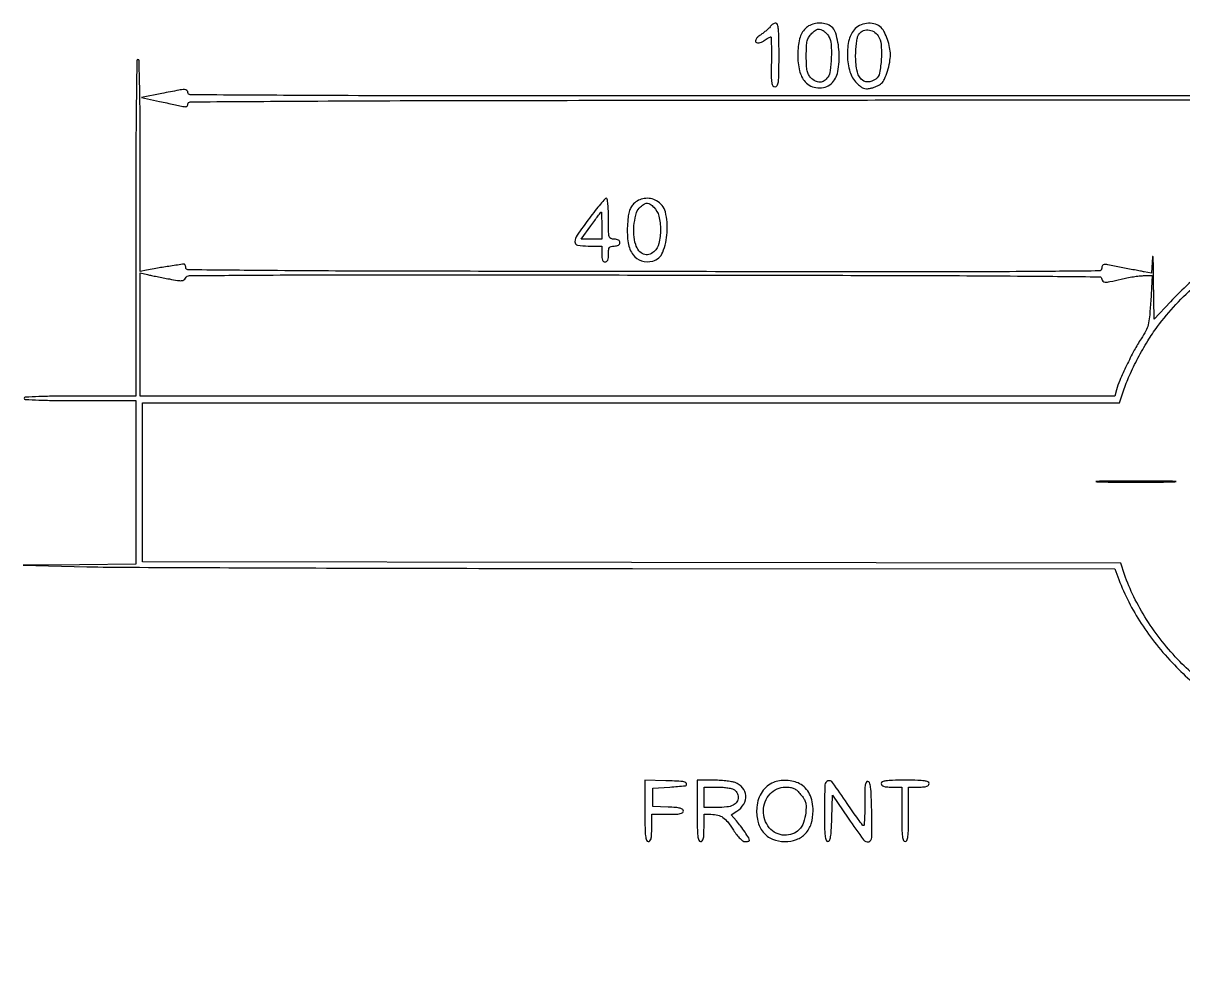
# Model space of a CAD drawing. Extents: x 0 to 1016, y 23 to 955.
# Drawn here: x 0 to 510, y 533 to 955 of the extents above; entities that cross this region are included whole.
import ezdxf

# ---------------------------------------------------------------- set-up
doc = ezdxf.new("R2010")
doc.units = 0
doc.header["$MEASUREMENT"] = 0
doc.layers.get('0').update_dxf_attribs({"linetype": 'CONTINUOUS'})

msp = doc.modelspace()

# ---------------------------------------------------------------- linework, layer by layer
for points in [[(643.762622, 923), (357.881311, 923, -0.00013), (192.139884, 923.04303, -0.001182), (119.896885, 923.251312, -0.000217), (72.976185, 923.517829, -0.412424), (72, 924.5, 0.225086), (71.548321, 925.452513, 0.18158), (70.463446, 925.819224, 0.037839), (67.975328, 925.54713, 0.002225), (60.5, 924.117106), (51.5, 922.353866), (59.5, 920.62112, 0.000261), (62.727849, 919.923756, 0.0003), (65.810937, 919.261291, 0.00027), (68.426001, 918.702508, 0.001732), (69.75, 918.425134, 0.041223), (70.760107, 918.302672, 0.11735), (71.4507, 918.439345, 0.171529), (71.852618, 918.828109, 0.116087), (72, 919.454344, -0.412151), (72.968573, 920.429767, -0.000212), (120.078568, 920.741863, -0.001177), (192.424838, 921.020276, -0.000131), (357.25, 921.223396, -0.000016), (466.643974, 921.326035, -0.000026), (558.770768, 921.404751)], [(642.778191, 921.293376, -0.000012), (625.977212, 896.088704, -0.000055)], [(520.945423, 847.799587, 0.039673), (504.163754, 832.468267), (497, 824.797389), (496.801303, 842.148695, 0.00216), (496.702623, 848.405352, 0.008362), (496.559796, 852.283244, 0.398193), (496.408563, 852.4268, 0.400738), (496.258172, 852.283626), (495.913738, 845.067252), (492.706869, 845.640633, -0.002596), (491.016284, 845.95197, -0.000733), (488.385768, 846.454534, -0.000739), (485.415185, 847.031139, -0.00078), (482.5, 847.606188, 0.00229), (476.615071, 848.748597, 0.057322), (474.975189, 848.867927, 0.275097), (474.267586, 848.405548, 0.114269), (474.000017, 847.25, -0.410969), (472.809365, 846.046046, -0.00092), (445.000725, 845.788532, -0.002022), (398.856995, 845.632748, -0.000149), (272.500017, 845.754848, -0.000187), (156.110533, 845.945474, -0.001668), (104.984845, 846.218885, -0.000424), (71.961106, 846.533712, -0.411176), (71, 847.504848, 0.048224), (70.944736, 848.076505, 0.068665), (70.779687, 848.55858, 0.089373), (70.536361, 848.881837, 0.191632), (70.25, 848.992446, 0.035491), (68.873682, 848.880685, 0.000947), (62.848497, 847.94619, 0.002048), (57.095339, 847.018561, 0.009252), (53.75, 846.401302), (51, 845.841089), (51, 892.420545, 0.001452), (50.941113, 912.697935, 0.003914), (50.744633, 927.105136, 0.000842), (50.480057, 938.531719, 0.406958), (50, 939, 0.409858), (49.512896, 938.520098, 0.000345), (49.253378, 920.25, 0.002481), (49.058188, 897.423758, 0.000897), (49, 865), (49, 791), (24.5, 791, 0.002886), (14.001552, 790.939412, 0.007313), (6.375, 790.739796, 0.002789), (0.440897, 790.464419, 0.399078), (0, 790, 0.399078), (0.440897, 789.535581, 0.002789), (6.375, 789.260204, 0.007313), (14.001552, 789.060588, 0.002886), (24.5, 789), (49, 789), (49, 753), (49, 717), (24.25, 716.812026), (-0.5, 716.624053), (27.5, 715.947628, 0.004946), (46.694796, 715.673851, 0.000247), (109.583529, 715.43007, 0.000398), (184.32109, 715.23679, 0.000288), (267.614142, 715.135602), (479.728284, 715), (481.509731, 710.25, 0.028187), (485.839496, 700.427176, 0.026241), (491.340467, 690.907912, 0.025257), (498.029178, 681.6755, 0.022001), (505.914645, 672.711337, 0.040503), (522.011606, 658.468194, 0.046338)], [(524.036759, 660.536684, -0.040852), (508.36171, 674.180935, -0.0261), (500.587129, 683.032579, -0.025613), (493.724704, 692.700019, -0.026393), (488.093789, 702.688832, -0.033123), (484.011193, 712.5), (482.309165, 717.5), (267.154582, 717.752283), (52, 718.004566), (52, 753.002283), (52, 788), (266.919633, 788), (481.839267, 788), (483.560077, 793.25, -0.026154), (486.170106, 799.998596, -0.01592), (489.914461, 807.687738, -0.015827), (494.19682, 815.22539, -0.023344), (498.461679, 821.526885, -0.053625), (515.796053, 840.178351, -0.054319)]]:
    msp.add_lwpolyline(points, format="xyb")
for points in [[(328.29969, 953.699821, -0.060803), (327.783363, 953.051941, -0.013996), (326.75759, 952.099255, -0.01426), (325.505296, 951.06155, -0.013491), (324.172955, 950.076866, 0.021657), (322.726826, 948.971133, 0.068246), (321.906832, 948.070235, 0.132195), (321.647222, 947.334629, 0.218848), (321.871609, 946.728391, 0.136445), (322.48625, 946.381203, 0.104647), (323.260587, 946.35453, 0.071576), (324.225105, 946.670965, 0.030039), (325.41347, 947.351347, -0.007112), (326.407959, 947.982928, -0.01), (327.313956, 948.515708, -0.006631), (328.08232, 948.933805, -0.121866), (328.349875, 949, -0.404977), (328.51869, 948.836443, -0.001429), (328.606997, 945.768929, -0.00597), (328.656644, 942.218298, -0.00358), (328.635058, 938.00061, 0.00376), (328.604368, 931.551488, 0.035768), (328.808846, 928.803248, 0.113831), (329.321489, 927.491108, 0.247714), (330.25, 927.00061, 0.281068), (331.203218, 927.581954, 0.087923), (331.718761, 929.250011, 0.028283), (331.953305, 932.703627, 0.002814), (332, 941, 0.003489), (331.94746, 948.528918, 0.022321), (331.724102, 952.336723, 0.045248), (331.314201, 954.426796, 0.33325), (330.54969, 955, 0.077725), (329.935676, 954.903971, 0.053476), (329.2905, 954.618073, 0.052942), (328.713013, 954.197227, 0.071076)], [(343.596139, 952.687048, 0.138631), (341.077205, 948.182653, 0.057613), (340.240285, 941.199951, 0.057285), (341.025858, 934.103889, 0.122016), (343.497799, 929.207663, 0.108595), (345.929175, 927.381894, 0.08976), (349.076333, 926.582623, 0.090286), (352.287481, 926.938633, 0.111728), (354.902581, 928.411837, 0.16441), (357.86093, 933.709008, 0.059848), (358.416996, 942.403209, 0.060913), (356.93835, 950.652713, 0.230285), (353.455198, 954.378819, 0.06933), (350.844112, 954.984594, 0.064959), (348.106149, 954.874454, 0.067348), (345.581909, 954.081338, 0.086836)], [(365.534647, 952.625556, 0.136915), (362.828001, 947.823531, 0.066559), (362.061395, 940.766182, 0.066), (363.181844, 933.666631, 0.124909), (366.125717, 928.720437, 0.025209), (367.808294, 927.199479, 0.080243), (369.116007, 926.443003, 0.095446), (370.464152, 926.206056, 0.045296), (372.224447, 926.394889, 0.031558), (373.553817, 926.74923, 0.024524), (374.948142, 927.294252, 0.025091), (376.201948, 927.934039, 0.05344), (377.081175, 928.573463, 0.107876), (378.400116, 930.419735, 0.02618), (379.703862, 933.957892, 0.027732), (380.681708, 937.864827, 0.048091), (380.994423, 941.19282, 0.049561), (380.675312, 944.32727, 0.032252), (379.721474, 947.842282, 0.032431), (378.395474, 951.029073, 0.081745), (376.935067, 953.064933, 0.11839), (374.477553, 954.570686, 0.088367), (371.318236, 955.008673, 0.085753), (368.114685, 954.327173, 0.101522)], [(353.977082, 949.042823, -0.107347), (354.901173, 945.798959, -0.023402), (354.999701, 939.952675, -0.022622), (354.562205, 934.144386, -0.123268), (353.443296, 931.222506, -0.095815), (351.846616, 929.678166, -0.137814), (349.980516, 929.093161, -0.127925), (347.978887, 929.550409, -0.076737), (346, 931, -0.076153), (344.982505, 932.385643, -0.068817), (344.38253, 934.060652, -0.041622), (344.081427, 936.489486, -0.010037), (344, 940.545455, -0.009524), (344.083059, 944.905544, -0.051382), (344.415219, 947.249558, -0.083817), (345.142222, 948.919119, -0.051914), (346.49331, 950.584219, -0.024678), (347.873508, 951.834505, -0.094584), (348.887495, 952.385948, -0.131923), (349.844278, 952.431105, -0.069167), (350.970391, 952.015846, -0.043894), (351.804748, 951.470239, -0.028234), (352.671913, 950.704577, -0.028326), (353.441521, 949.852161, -0.046623)], [(375.586655, 949.508091, -0.125265), (376.890184, 945.712458, -0.034161), (376.975022, 939.325279, -0.03185), (376.23334, 933.105892, -0.191556), (374.534466, 930.401543, -0.150146), (370.980834, 929.171194, -0.23214), (368.072108, 930.473502, -0.132112), (366.204109, 934.536572, -0.045942), (365.707959, 941.017126, -0.014665), (365.830797, 943.761164, -0.016013), (366.113236, 946.413519, -0.01563), (366.497084, 948.658172, -0.072821), (366.941273, 949.890268, -0.154762), (368.625312, 951.530795, -0.128043), (371.085461, 952.056502, -0.11802), (373.649354, 951.321654, -0.119735)], [(248.567634, 869.25, 0.008036), (243.164964, 861.721127, 0.140938), (242.210938, 858.902193, 0.376374), (243.403345, 857.408334, 0.044329), (248, 857), (254, 857), (254, 853.5, 0.025511), (254.081893, 851.895967, 0.075863), (254.357143, 850.833333, 0.129352), (254.830552, 850.226074, 0.164293), (255.5, 850, 0.164293), (256.169448, 850.226074, 0.129352), (256.642857, 850.833333, 0.075863), (256.918107, 851.895967, 0.025511), (257, 853.5, -0.021436), (257.084309, 855.465575, -0.13443), (257.428571, 856.4, -0.189121), (258.13778, 856.861332, -0.050766), (259.5, 857, 0.04716), (260.543379, 857.09863, 0.088208), (261.333333, 857.4, 0.118484), (261.822179, 857.88002, 0.140575), (262, 858.5, 0.140575), (261.822179, 859.11998, 0.118484), (261.333333, 859.6, 0.088208), (260.543379, 859.90137, 0.04716), (259.5, 860, -0.104331), (258.049189, 860.306062, -0.224677), (257.319444, 861.15, -0.064117), (257.044005, 863.064536, -0.003707), (257, 869, 0.009483), (256.932778, 872.544161, 0.017331), (256.723085, 875.427886, 0.012095), (256.42793, 877.660537, 0.369332), (256.031055, 878, 0.214286), (255.449012, 877.738547, 0.005052), (253.438986, 875.429688, 0.010255), (251.126778, 872.603496, 0.006671)], [(268.025897, 875.527566, 0.0586), (266.837363, 873.921618, 0.061684), (266.078391, 872.110584, 0.041987), (265.604001, 869.640076, 0.012245), (265.289294, 865.777566, 0.053084), (265.656275, 858.333834, 0.118331), (267.80352, 853.123376, 0.165634), (271.517061, 850.494346, 0.134213), (276.424259, 850.391634, 0.240947), (280.830786, 854.246998, 0.0787), (282.790836, 862.92835, 0.076851), (281.988315, 871.980644, 0.212509), (278.1504, 876.919509, 0.077148), (275.502455, 877.848465, 0.080182), (272.733646, 877.913253, 0.08237), (270.147503, 877.110446, 0.088038)], [(276.944223, 874.055777, -0.138394), (279.128188, 870.154649, -0.05823), (279.848161, 864.132541, -0.058443), (279.165236, 858.172779, -0.152257), (276.996292, 854.496644, -0.120287), (274.734296, 853.272225, -0.15872), (272.408456, 853.407507, -0.137859), (270.372074, 854.945649, -0.082971), (268.952651, 857.643468, -0.06692), (268.13354, 862.017253, -0.044506), (268.324895, 867.122888, -0.044984), (269.332733, 871.708952, -0.146861), (271.063212, 874.25, -0.031815), (272.895144, 875.551437, -0.147835), (274.134512, 875.881839, -0.153927), (275.32104, 875.464162, -0.035383)], [(254, 866), (254, 860), (249.509828, 860), (245.019656, 860), (249.259828, 865.946086, -0.002207), (250.90335, 868.229447, -0.00354), (252.327887, 870.161347, -0.000746), (253.591695, 871.844868, -0.180151), (253.75, 871.946086, -0.462876), (253.851445, 871.868226, -0.001785), (253.926562, 870.221663, -0.006598), (253.982053, 868.297001, -0.003907)], [(63.794245, 842.49674, 0.007403), (67.407162, 841.863273, 0.05377), (69.164331, 841.773003, 0.127019), (70.206312, 842.105392, 0.130212), (70.94561, 842.898413, -0.274089), (72.70212, 843.961783, -0.000666), (103.380598, 844.20724, -0.001813), (152.469928, 844.356591, -0.000171), (272.901365, 844.24514, -0.000187), (389.05738, 844.054508, -0.001672), (440.082002, 843.78109, -0.000426), (473.038973, 843.466219, -0.411169), (474, 842.49514, 0.20274), (474.413265, 841.517835, 0.194628), (475.411667, 841.111828, 0.05424), (477.537659, 841.339305, 0.00549), (482.5, 842.479999, -0.012083), (485.079955, 843.037347, -0.009791), (487.871168, 843.513648, -0.009922), (490.463277, 843.851454, -0.025135), (492.359295, 843.964378), (496.21859, 844), (495.507051, 832.75, -0.006389), (494.982342, 825.85397, -0.03996), (494.389186, 822.369208, -0.059256), (493.337933, 819.633303, -0.024096), (491.306089, 816.19243, 0.02208), (488.281245, 811.116778, 0.01093), (484.874342, 804.433447, 0.010187), (481.883351, 797.897834, 0.040751), (480.469314, 793.733759), (479.783184, 791), (265.391592, 791), (51, 791), (51, 818.079455), (51, 845.158911), (54.25, 844.427782, 0.004084), (55.920486, 844.066295, 0.001328), (58.394247, 843.558948, 0.001323), (61.146117, 843.009753, 0.00149)], [(473.25, 753.2519, 0.003027), (480.419899, 753.15753, 0.001777), (489, 753.127042, 0.001777), (497.580101, 753.15753, 0.003027), (504.75, 753.2519, 0.019683), (506.624402, 753.361821, 0.943075), (506.620313, 753.465672, 0.004005), (500.295797, 753.536543, 0.000799), (489, 753.554586, 0.000799), (477.704203, 753.536543, 0.004005), (471.379687, 753.465672, 0.943075), (471.375598, 753.361821, 0.019683)], [(273, 608.537526, 0.003498), (273.051794, 601.135072, 0.024095), (273.277701, 597.506254, 0.053898), (273.706876, 595.569253, 0.321723), (274.5, 595, 0.222027), (275.22303, 595.337712, 0.113455), (275.6875, 596.25, 0.050675), (275.935548, 597.964058, 0.010614), (276, 601), (276, 607), (283, 607, 0.008703), (286.55262, 607.061844, 0.042534), (288.54668, 607.30194, 0.094731), (289.619314, 607.747552, 0.25219), (290, 608.45431, 0.247849), (289.624901, 609.164534, 0.086542), (288.538826, 609.657813, 0.042517), (286.576875, 609.991954, 0.009983), (283.25, 610.20431), (276.5, 610.5), (276.5, 614.5), (276.5, 618.5), (284, 619, 0.00966), (290.816821, 619.586923, 0.554837), (291.273653, 620.526653, 0.241666), (289.735896, 621.439986, 0.00766), (282.25, 621.787526), (273, 622.075052)], [(296, 608.5, 0.003511), (296.051821, 601.119331, 0.024158), (296.277778, 597.5, 0.054088), (296.707136, 595.568428, 0.32143), (297.5, 595, 0.222027), (298.22303, 595.337712, 0.113455), (298.6875, 596.25, 0.050675), (298.935548, 597.964058, 0.010614), (299, 601), (299, 607), (302.065741, 607, -0.057144), (305.03679, 606.659334, -0.096382), (307.318546, 605.639004, -0.074126), (309.432789, 603.626906, -0.022917), (311.97986, 600.031385, 0.020167), (313.454098, 597.925864, 0.035861), (314.8537, 596.339278, 0.044101), (316.107846, 595.308195, 0.151122), (317.104246, 595, 0.026698), (317.830662, 595.038815, 0.04212), (318.443122, 595.15721, 0.051524), (318.874858, 595.328702, 0.279381), (319, 595.535183, 0.138368), (318.703027, 596.587764, 0.009845), (317.044342, 599.17742, 0.01488), (315.12268, 601.874195, 0.022123), (313.270612, 604.104033), (310.905508, 606.708066), (313.497389, 608.406332, 0.114008), (316.458053, 611.498223, 0.150915), (317.368421, 615.26536, 0.161534), (315.983551, 618.705069, 0.133869), (312.712941, 620.950225, 0.04437), (311.103557, 621.355596, 0.013006), (308.573733, 621.691629, 0.012953), (305.694498, 621.922866, 0.01356), (302.850777, 622), (296, 622)], [(312.065741, 617.964816, -0.082283), (312.821152, 617.383854, -0.060535), (313.444456, 616.529129, -0.058996), (313.859097, 615.524135, -0.068469), (314, 614.5, -0.141135), (313.410186, 612.452091, -0.142169), (311.822716, 611.038532, -0.084827), (308.986482, 610.235784, -0.026649), (304.565741, 610), (299, 610), (299, 614.5), (299, 619), (304.565741, 619, -0.016737), (306.838401, 618.923904, -0.017556), (309.064735, 618.695915, -0.017491), (310.965784, 618.365405, -0.07119)], [(329.5, 621.045972, 0.078167), (326.767632, 619.377447, 0.06961), (324.552919, 616.890542, 0.065764), (323.008416, 613.751364, 0.057589), (322.242638, 610.173378, 0.079667), (322.629649, 604.058423, 0.114823), (324.982603, 599.197956, 0.123164), (329.090296, 596.099752, 0.100617), (334.5, 595, 0.088844), (339.696385, 595.930682, 0.11789), (343.675772, 598.590167, 0.112219), (346.150451, 602.877892, 0.075128), (347, 608.5, 0.048623), (346.611288, 612.487782, 0.067022), (345.452719, 615.890391, 0.074787), (343.566015, 618.582267, 0.083425), (341.032733, 620.483073, 0.063077), (338.406873, 621.445346, 0.044155), (335.281457, 621.876299, 0.04434), (332.148029, 621.751359, 0.066027)], [(341.518679, 615.795432, -0.030246), (342.948103, 613.871682, -0.077627), (343.658768, 612.295628, -0.069988), (343.893908, 610.481864, -0.021245), (343.74581, 607.706396, -0.063081), (342.779419, 603.420792, -0.10258), (340.829557, 600.25632, -0.116087), (337.981272, 598.378038, -0.097664), (334.403361, 597.811152, -0.2131), (327.724415, 601.099415, -0.180729), (325.112118, 608.584494, -0.180057), (328.045431, 615.969034, -0.212199), (334.865652, 619, -0.034773), (337.013897, 618.850417, -0.077616), (338.577291, 618.377136, -0.074991), (339.954555, 617.437769, -0.030762)], [(352, 608.573324, 0.003583), (352.052508, 601.246142, 0.0233), (352.276983, 597.56624, 0.049058), (352.693932, 595.566476, 0.327843), (353.465017, 595, 0.295165), (354.218542, 595.487281, 0.063494), (354.694285, 597.047758, 0.029902), (355.008478, 599.910506, 0.005433), (355.215017, 605.25), (355.5, 615.5), (362.489643, 605.25, 0.007515), (369.200406, 595.719889, 0.316459), (371.439648, 594.954702, 0.330456), (372.839663, 596.801001, 0.00788), (372.779025, 608.25, 0.003893), (372.57617, 615.281464, 0.023391), (372.271467, 618.926418, 0.046452), (371.814478, 620.941484, 0.324452), (371.044378, 621.5, 0.293667), (370.312221, 621.029395, 0.073297), (369.897353, 619.597008, 0.031764), (369.703155, 616.9075, 0.00536), (369.714232, 611.75, -0.006437), (369.71421, 608.013859, -0.010774), (369.606079, 604.874286, -0.004599), (369.436066, 602.269356, -0.40765), (369.169853, 602.034805, -0.221947), (368.763327, 602.250976, -0.002283), (366.78028, 604.910571, -0.006789), (364.525015, 608.052659, -0.004291), (361.975782, 611.775773, 0.007244), (355.582363, 620.995982, 0.326028), (353.495567, 621.686815, 0.318117), (352.159783, 619.90828, 0.007048)], [(377, 620.5, 0.188641), (377.272668, 619.803001, 0.12648), (378, 619.333333, 0.063857), (379.326193, 619.072487, 0.016668), (381.5, 619), (386, 619), (386, 607, 0.004073), (386.053031, 600.489921, 0.027022), (386.28125, 597.25, 0.062466), (386.718019, 595.533206, 0.308488), (387.5, 595, 0.308488), (388.281981, 595.533206, 0.062466), (388.71875, 597.25, 0.027022), (388.946969, 600.489921, 0.004073), (389, 607), (389, 619), (393.5, 619, 0.016668), (395.673807, 619.072487, 0.063857), (397, 619.333333, 0.12648), (397.727332, 619.803001, 0.188641), (398, 620.5, 0.292784), (397.506808, 621.270046, 0.072528), (396, 621.714286, 0.030643), (393.139949, 621.945394, 0.004841), (387.5, 622, 0.004841), (381.860051, 621.945394, 0.030643), (379, 621.714286, 0.072528), (377.493192, 621.270046, 0.292784)]]:
    msp.add_lwpolyline(points, format="xyb", close=True)

doc.saveas('drawing.dxf')
